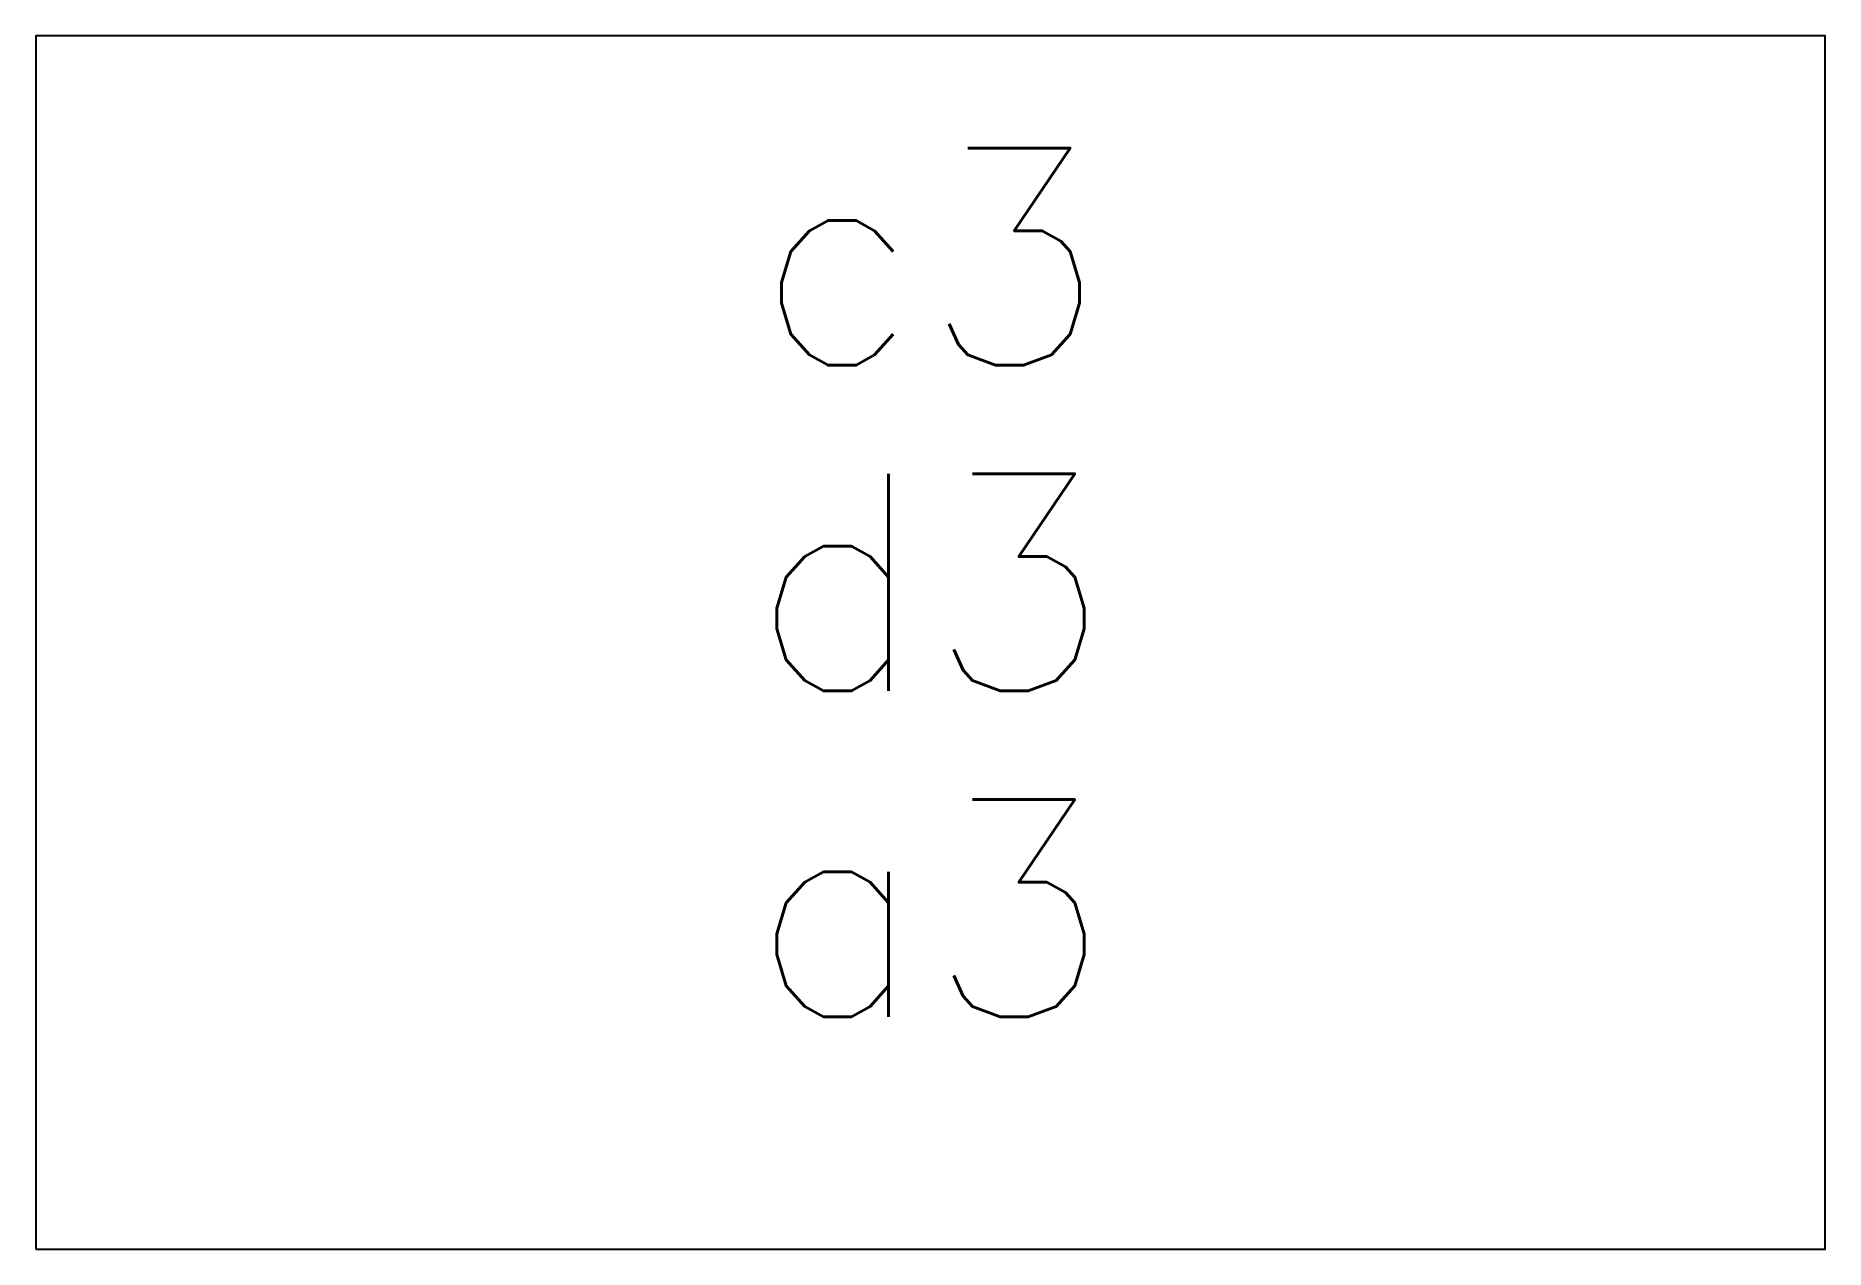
# Paper-space layout 'Layout1' of a CAD drawing. Header units: millimetres. Extents: x -4.12 to 4.12, y -3.07 to 2.52.
import ezdxf
from ezdxf.enums import TextEntityAlignment as Align

# ---------------------------------------------------------------- set-up
doc = ezdxf.new("R2010")
doc.units = ezdxf.units.MM
doc.styles.get("Standard").update_dxf_attribs({"font": 'simplex.shx', "height": 1})

# ---------------------------------------------------------------- blocks, each defined once
blk = doc.blocks.new('MyBlock')
blk.add_lwpolyline([(-4.12, -3.0707), (4.12, -3.0707), (4.12, 2.5172), (-4.12, 2.5172)], close=True)
for tag, p in [('TAG1', (0, 1.5)), ('TAG2', (0, 0)), ('TAG3', (0, -1.5))]:
    blk.add_attdef(tag, text='', height=1).set_placement(p, align=Align.MIDDLE_CENTER)

psp = doc.layouts.get("Layout1")

# ---------------------------------------------------------------- block references
psp.add_blockref('MyBlock', (0, 0)).add_auto_attribs({'TAG1': 'c3', 'TAG2': 'd3', 'TAG3': 'a3'})

doc.saveas('drawing.dxf')
